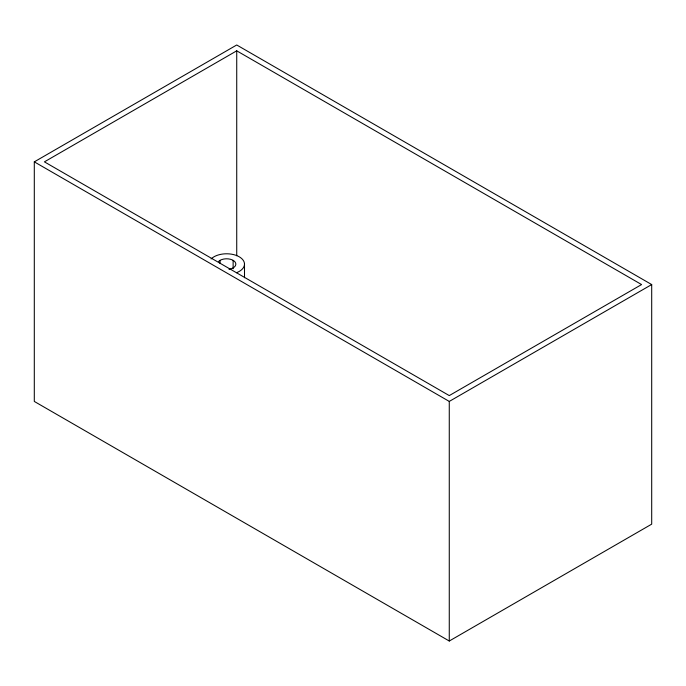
<?xml version="1.0" encoding="UTF-8"?>
<svg xmlns="http://www.w3.org/2000/svg" width="686" height="686" viewBox="0 0 686 686"><rect width="100%" height="100%" fill="white"/><g stroke="black" fill="none" stroke-linecap="round" stroke-linejoin="round"><path stroke-width="1.03" d="M34.3 161.853L236.73 44.984L651.7 284.561L651.7 524.147L449.27 641.016L34.3 401.439L34.3 161.853L449.27 401.43L651.7 284.561M236.73 50.824L44.419 161.853L449.27 395.59L641.582 284.561L236.73 50.824L236.73 255.749M449.27 401.43L449.27 641.016M244.499 264.11L244.499 277.753M233.129 260.346L233.129 268.74M220.077 260.346L220.077 263.493M211.108 258.948A17.896 10.333 0 0 1 238.839 256.573A17.896 10.333 0 0 1 236.541 272.702M218.611 261.452A9.227 5.325 0 0 1 233.926 260.869A9.227 5.325 0 0 1 228.995 269.264"/></g></svg>
